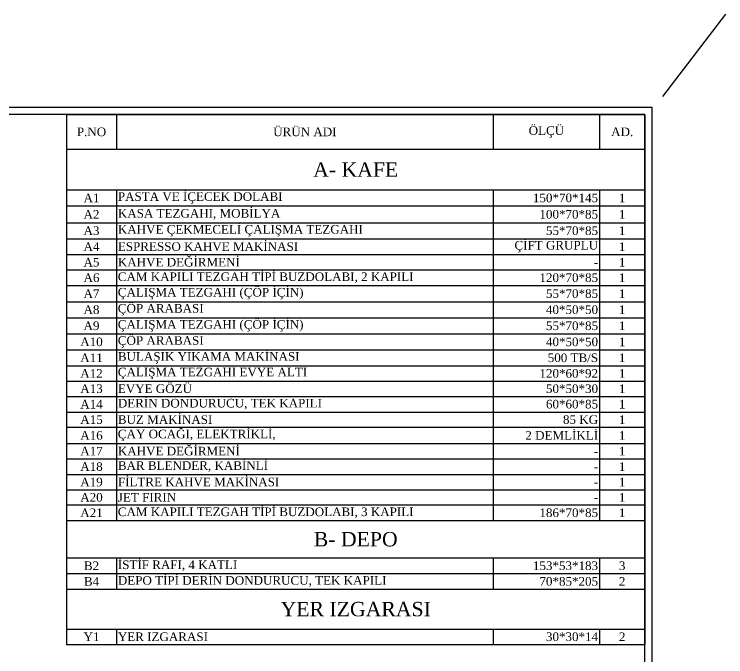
# Model space of a CAD drawing. Header units: centimetres. Extents: x 129504 to 136745, y 33909 to 36322.
# Drawn here: x 130789 to 131779, y 35428 to 36322 of the extents above; entities that cross this region are included whole.
import ezdxf

# ---------------------------------------------------------------- set-up
doc = ezdxf.new("R2010")
doc.units = ezdxf.units.CM
doc.header["$LTSCALE"] = 10
doc.header["$MEASUREMENT"] = 0
doc.layers.add('Sktürk ANTET', color=7, linetype='Continuous')
doc.styles.add('Halil 1', font='times.ttf', dxfattribs={"height": 12})

# ---------------------------------------------------------------- blocks, each defined once
blk = doc.blocks.new('*T25')
at = {"color": 0, "linetype": 'ByBlock', "lineweight": -2, "transparency": 16777216}
for p, q in [((0, 0), (804.29, 0)), ((0, 0), (0, -736.76)), ((69.26, 0), (69.26, -48.15)), ((593.52, 0), (593.52, -48.15)), ((741.26, 0), (741.26, -48.15)), ((804.29, 0), (804.29, -736.76)), ((0, -48.15), (804.29, -48.15)), ((0, -104.82), (804.29, -104.82)), ((69.26, -104.82), (69.26, -564.59)), ((593.52, -104.82), (593.52, -564.59)), ((741.26, -104.82), (741.26, -564.59)), ((0, -126.98), (804.29, -126.98)), ((0, -150.38), (804.29, -150.38)), ((0, -172.54), (804.29, -172.54)), ((0, -194.7), (804.29, -194.7)), ((0, -215.95), (804.29, -215.95)), ((0, -237.69), (804.29, -237.69)), ((0, -260.27), (804.29, -260.27)), ((0, -282.42), (804.29, -282.42)), ((0, -304.99), (804.29, -304.99)), ((0, -327.14), (804.29, -327.14)), ((0, -349.3), (804.29, -349.3)), ((0, -370.56), (804.29, -370.56)), ((0, -391.81), (804.29, -391.81)), ((0, -413.55), (804.29, -413.55)), ((0, -434.8), (804.29, -434.8)), ((0, -457.36), (804.29, -457.36)), ((0, -478.62), (804.29, -478.62)), ((0, -500.35), (804.29, -500.35)), ((0, -521.61), (804.29, -521.61)), ((0, -542.86), (804.29, -542.86)), ((0, -564.59), (804.29, -564.59)), ((0, -616.51), (804.29, -616.51)), ((69.26, -616.51), (69.26, -659.99)), ((593.52, -616.51), (593.52, -659.99)), ((741.26, -616.51), (741.26, -659.99)), ((0, -638.25), (804.29, -638.25)), ((0, -659.99), (804.29, -659.99)), ((0, -715.5), (804.29, -715.5)), ((69.26, -715.5), (69.26, -736.76)), ((593.52, -715.5), (593.52, -736.76)), ((741.26, -715.5), (741.26, -736.76)), ((0, -736.76), (804.29, -736.76))]:
    blk.add_line(p, q, dxfattribs=at)
at = {"color": 0, "transparency": 16777216, "style": 'Halil 1'}
for s, insert, char_height, width, attachment_point in [('P.NO', (34.63, -24.08), 12, 39.2572, 5), ('ÜRÜN ADI', (331.39, -24.08), 12, 494.2651, 5), ('ÖLÇÜ', (667.39, -24.08), 12, 117.7366, 5), ('AD.', (772.78, -24.08), 12, 33.0341, 5), ('A- KAFE', (402.15, -76.48), 20, 774.293, 5), ('PASTA VE İÇECEK DOLABI ^J', (71.26, -115.9), 12, 520.2651, 4), ('A1', (34.63, -115.9), 12, 65.2572, 5), ('150*70*145', (739.26, -115.9), 12, 143.7366, 6), ('1', (772.78, -115.9), 12, 59.0341, 5), ('KASA TEZGAHI, MOBİLYA ^J', (71.26, -138.68), 12, 520.2651, 4), ('A2', (34.63, -138.68), 12, 65.2572, 5), ('100*70*85', (739.26, -138.68), 12, 143.7366, 6), ('1', (772.78, -138.68), 12, 59.0341, 5), ('A3', (34.63, -161.46), 12, 65.2572, 5), ('KAHVE ÇEKMECELİ ÇALIŞMA TEZGAHI ^J', (71.26, -161.46), 12, 520.2651, 4), ('55*70*85', (739.26, -161.46), 12, 143.7366, 6), ('1', (772.78, -161.46), 12, 59.0341, 5), ('A4', (34.63, -183.62), 12, 65.2572, 5), ('ESPRESSO KAHVE MAKİNASI ^J', (71.26, -183.62), 12, 520.2651, 4), ('ÇİFT GRUPLU', (739.26, -183.62), 12, 143.7366, 6), ('1', (772.78, -183.62), 12, 59.0341, 5), ('KAHVE DEĞİRMENİ ^J', (71.26, -205.33), 12, 520.2651, 4), ('A5', (34.63, -205.33), 12, 65.2572, 5), ('-', (739.26, -205.33), 12, 143.7366, 6), ('1', (772.78, -205.33), 12, 59.0341, 5), ('CAM KAPILI TEZGAH TİPİ BUZDOLABI, 2 KAPILI ^J', (71.26, -226.82), 12, 520.2651, 4), ('A6', (34.63, -226.82), 12, 65.2572, 5), ('120*70*85', (739.26, -226.82), 12, 143.7366, 6), ('1', (772.78, -226.82), 12, 59.0341, 5), ('A7', (34.63, -248.98), 12, 65.2572, 5), ('ÇALIŞMA TEZGAHI (ÇÖP İÇİN)^J', (71.26, -248.98), 12, 520.2651, 4), ('55*70*85', (739.26, -248.98), 12, 143.7366, 6), ('1', (772.78, -248.98), 12, 59.0341, 5), ('A8', (34.63, -271.34), 12, 65.2572, 5), ('ÇÖP ARABASI ^J', (71.26, -271.34), 12, 520.2651, 4), ('40*50*50', (739.26, -271.34), 12, 143.7366, 6), ('1', (772.78, -271.34), 12, 59.0341, 5), ('ÇALIŞMA TEZGAHI (ÇÖP İÇİN)^J', (71.26, -293.71), 12, 520.2651, 4), ('A9', (34.63, -293.71), 12, 65.2572, 5), ('55*70*85', (739.26, -293.71), 12, 143.7366, 6), ('1', (772.78, -293.71), 12, 59.0341, 5), ('ÇÖP ARABASI ^J', (71.26, -316.07), 12, 520.2651, 4), ('A10', (34.63, -316.07), 12, 65.2572, 5), ('40*50*50', (739.26, -316.07), 12, 143.7366, 6), ('1', (772.78, -316.07), 12, 59.0341, 5), ('A11', (34.63, -338.22), 12, 65.2572, 5), ('BULAŞIK YIKAMA MAKİNASI ^J', (71.26, -338.22), 12, 520.2651, 4), ('500 TB/S', (739.26, -338.22), 12, 143.7366, 6), ('1', (772.78, -338.22), 12, 59.0341, 5), ('A12', (34.63, -359.93), 12, 65.2572, 5), ('ÇALIŞMA TEZGAHI EVYE ALTI^J', (71.26, -359.93), 12, 520.2651, 4), ('120*60*92', (739.26, -359.93), 12, 143.7366, 6), ('1', (772.78, -359.93), 12, 59.0341, 5), ('A13', (34.63, -381.18), 12, 65.2572, 5), ('EVYE GÖZÜ ^J', (71.26, -381.18), 12, 520.2651, 4), ('50*50*30', (739.26, -381.18), 12, 143.7366, 6), ('1', (772.78, -381.18), 12, 59.0341, 5), ('DERİN DONDURUCU, TEK KAPILI ^J', (71.26, -402.68), 12, 520.2651, 4), ('A14', (34.63, -402.68), 12, 65.2572, 5), ('60*60*85', (739.26, -402.68), 12, 143.7366, 6), ('1', (772.78, -402.68), 12, 59.0341, 5), ('BUZ MAKİNASI ^J', (71.26, -424.17), 12, 520.2651, 4), ('A15', (34.63, -424.17), 12, 65.2572, 5), ('85 KG', (739.26, -424.17), 12, 143.7366, 6), ('1', (772.78, -424.17), 12, 59.0341, 5), ('ÇAY OCAĞI, ELEKTRİKLİ,', (71.26, -446.08), 12, 520.2651, 4), ('A16', (34.63, -446.08), 12, 65.2572, 5), ('2 DEMLİKLİ', (739.26, -446.08), 12, 143.7366, 6), ('1', (772.78, -446.08), 12, 59.0341, 5), ('A17', (34.63, -467.99), 12, 65.2572, 5), ('KAHVE DEĞİRMENİ ^J', (71.26, -467.99), 12, 520.2651, 4), ('1', (772.78, -467.99), 12, 59.0341, 5), ('-', (739.26, -467.99), 12, 143.7366, 6), ('A18', (34.63, -489.48), 12, 65.2572, 5), ('BAR BLENDER, KABİNLİ^J', (71.26, -489.48), 12, 520.2651, 4), ('1', (772.78, -489.48), 12, 59.0341, 5), ('-', (739.26, -489.48), 12, 143.7366, 6), ('A19', (34.63, -510.98), 12, 65.2572, 5), ('FİLTRE KAHVE MAKİNASI ^J', (71.26, -510.98), 12, 520.2651, 4), ('-', (739.26, -510.98), 12, 143.7366, 6), ('1', (772.78, -510.98), 12, 59.0341, 5), ('A20', (34.63, -532.23), 12, 65.2572, 5), ('JET FIRIN ^J', (71.26, -532.23), 12, 520.2651, 4), ('-', (739.26, -532.23), 12, 143.7366, 6), ('1', (772.78, -532.23), 12, 59.0341, 5), ('CAM KAPILI TEZGAH TİPİ BUZDOLABI, 3 KAPILI ^J', (71.26, -553.73), 12, 520.2651, 4), ('A21', (34.63, -553.73), 12, 65.2572, 5), ('186*70*85', (739.26, -553.73), 12, 143.7366, 6), ('1', (772.78, -553.73), 12, 59.0341, 5), ('B- DEPO', (402.15, -590.55), 20, 800.293, 5), ('B2', (34.63, -627.38), 12, 65.2572, 5), ('İSTİF RAFI, 4 KATLI', (71.26, -627.38), 12, 520.2651, 4), ('153*53*183', (739.26, -627.38), 12, 143.7366, 6), ('3', (772.78, -627.38), 12, 59.0341, 5), ('B4', (34.63, -649.12), 12, 65.2572, 5), ('DEPO TİPİ DERİN DONDURUCU, TEK KAPILI', (71.26, -649.12), 12, 520.2651, 4), ('70*85*205', (739.26, -649.12), 12, 143.7366, 6), ('2', (772.78, -649.12), 12, 59.0341, 5), ('YER IZGARASI', (402.15, -687.74), 20, 800.293, 5), ('Y1', (34.63, -726.13), 12, 65.2572, 5), ('YER IZGARASI', (71.26, -726.13), 12, 520.2651, 4), ('30*30*14', (739.26, -726.13), 12, 143.7366, 6), ('2', (772.78, -726.13), 12, 59.0341, 5)]:
    blk.add_mtext(s, dxfattribs=dict(at, insert=insert, char_height=char_height, width=width, attachment_point=attachment_point))

msp = doc.modelspace()

# ---------------------------------------------------------------- linework, layer by layer
msp.add_line((131691.2, 36206.96), (131778.78, 36321.53))
at = {"layer": 'Sktürk ANTET'}
for points in [[(129666.2, 34736.96), (131676.2, 34736.96), (131676.2, 36191.96), (129666.2, 36191.96)], [(129676.2, 34746.96), (131666.2, 34746.96), (131666.2, 36181.96), (129676.2, 36181.96)]]:
    msp.add_lwpolyline(points, close=True, dxfattribs=at)

# ---------------------------------------------------------------- block references
msp.add_blockref('*T25', (130861.91, 36181.96))

doc.saveas('drawing.dxf')
